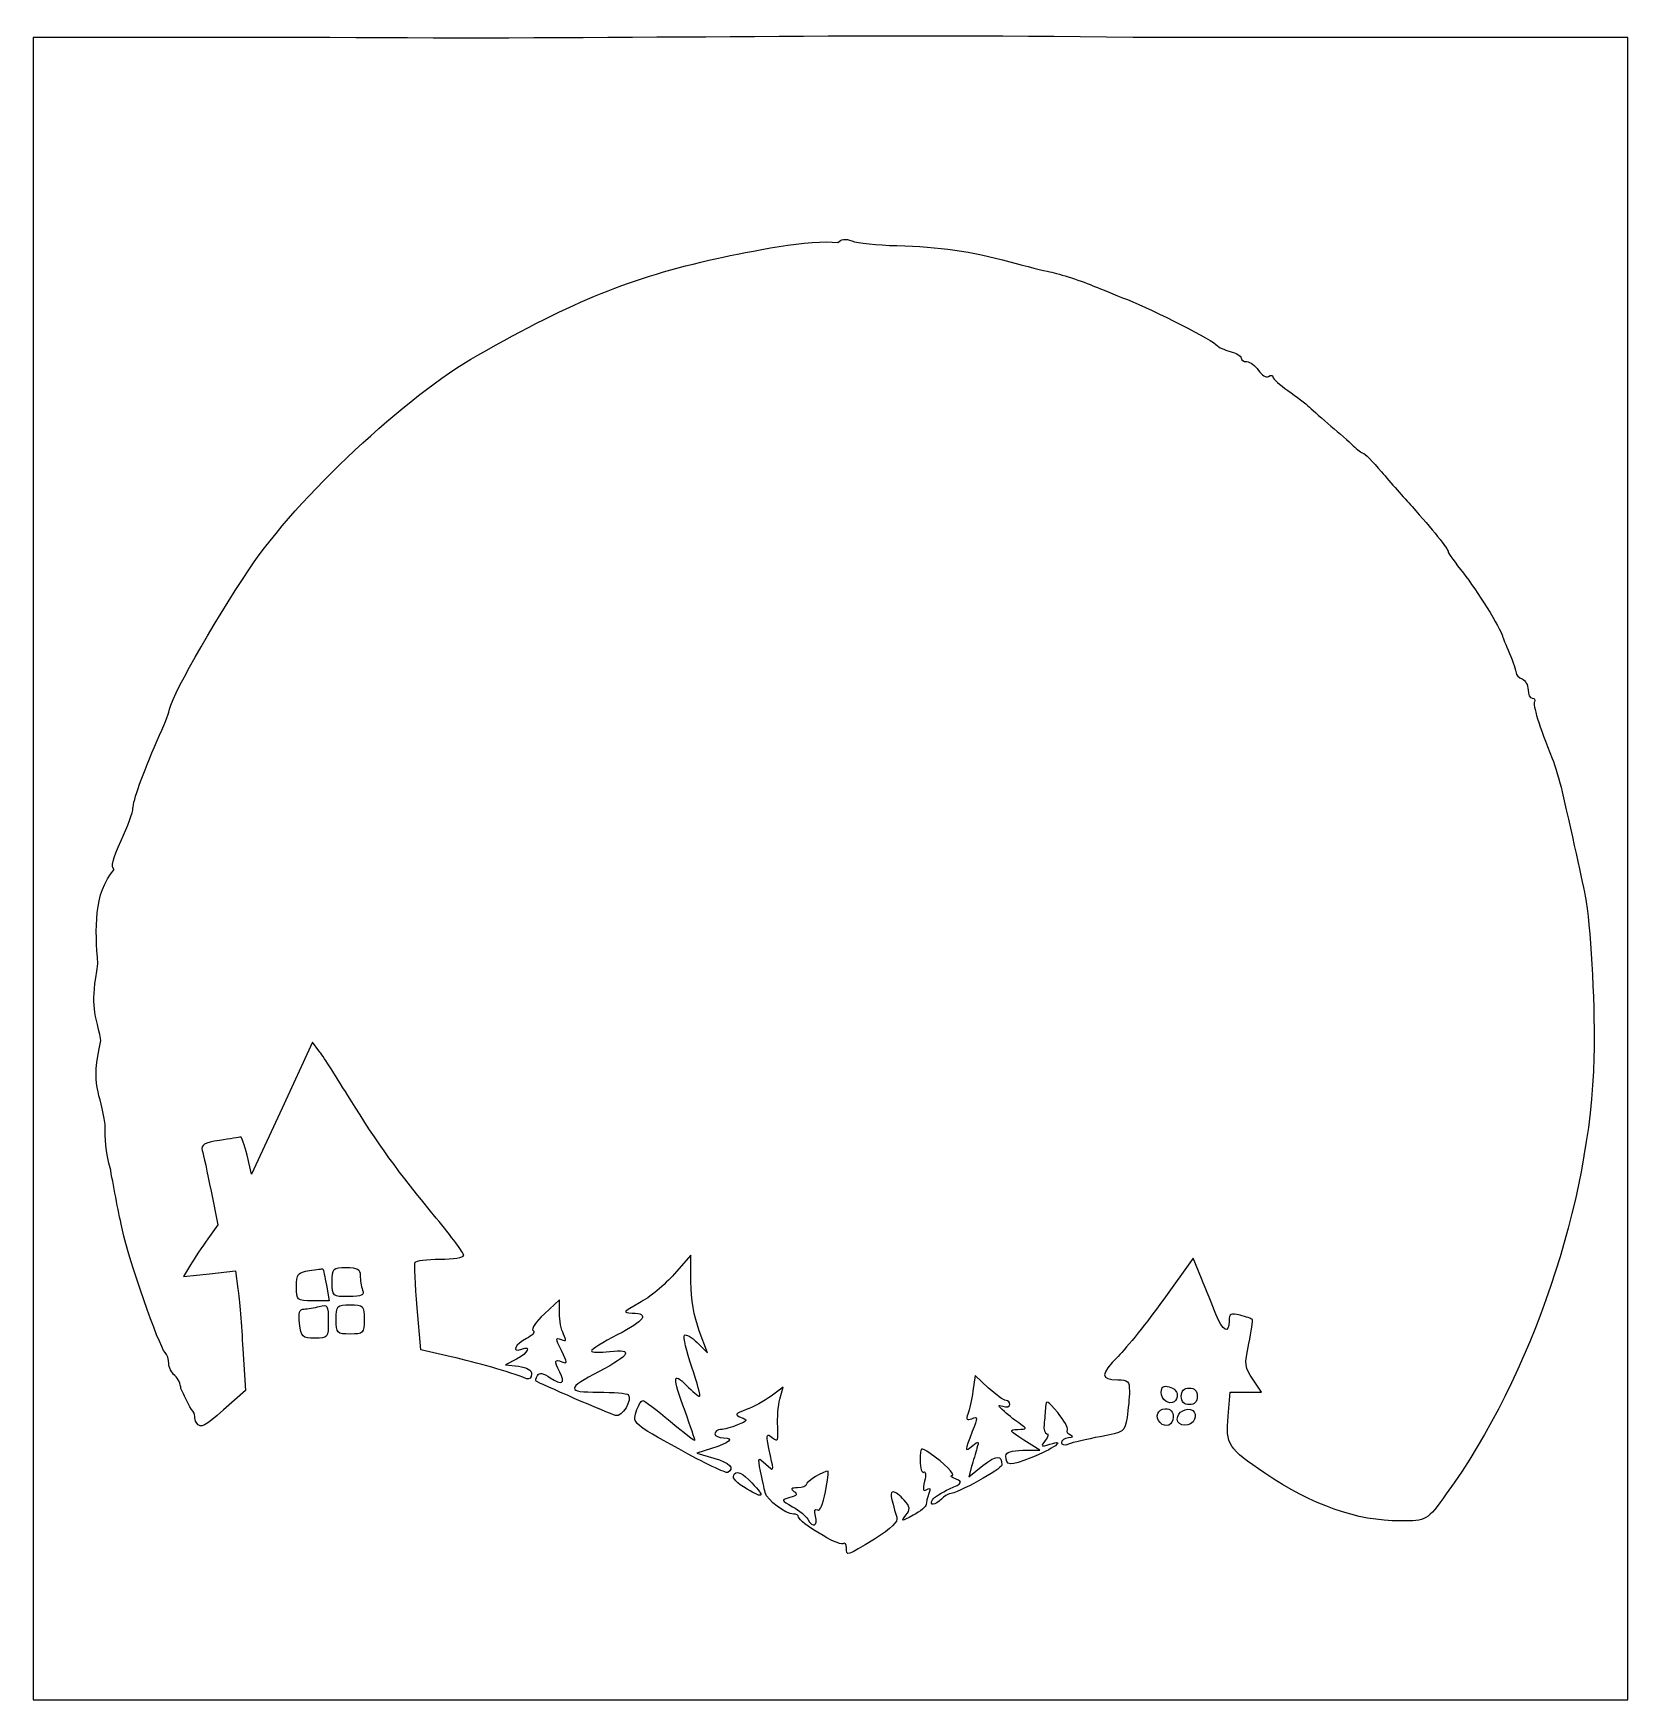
# Model space of a CAD drawing. Header units: centimetres. Extents: x -9.8 to 10, y -14.2 to 6.4.
import ezdxf

# ---------------------------------------------------------------- set-up
doc = ezdxf.new("R2010")
doc.units = ezdxf.units.CM
doc.header["$MEASUREMENT"] = 0
doc.layers.add('Layer 1', color=7, linetype='Continuous')

msp = doc.modelspace()

# ---------------------------------------------------------------- linework, layer by layer
at = {"layer": 'Layer 1'}
for points, knots in [([(-9.76816, -3.9433), (-9.76816, -3.9433), (-9.76816, 6.33765), (-9.76816, 6.33765), (-9.76816, 6.33765), (-9.76816, 6.33765), (-6.09913, 6.33765), (-6.09913, 6.33765), (-6.09913, 6.33765), (-2.62906, 6.3077), (0.32854, 6.38961), (3.84051, 6.33765), (3.84051, 6.33765), (3.84051, 6.33765), (9.9622, 6.33765), (9.9622, 6.33765), (9.9622, 6.33765), (9.9622, 6.33765), (9.9622, -3.9433), (9.9622, -3.9433), (9.9622, -3.9433), (9.9622, -3.9433), (9.9622, -14.22425), (9.9622, -14.22425), (9.9622, -14.22425), (9.9622, -14.22425), (0.09702, -14.22425), (0.09702, -14.22425), (0.09702, -14.22425), (0.09702, -14.22425), (-9.76816, -14.22425), (-9.76816, -14.22425), (-9.76816, -14.22425), (-9.76816, -14.22425), (-9.76816, -3.9433), (-9.76816, -3.9433)], [0, 0, 0, 0, 0.1, 0.1, 0.1, 0.1, 0.2, 0.2, 0.2, 0.2, 0.3, 0.3, 0.3, 0.3, 0.4, 0.4, 0.4, 0.4, 0.5, 0.5, 0.5, 0.5, 0.6, 0.6, 0.6, 0.6, 0.7, 0.7, 0.7, 0.7, 0.8, 0.8, 0.8, 0.8, 1, 1, 1, 1]), ([(0.63975, -12.23688), (0.85475, -12.10341), (0.93561, -12.02492), (0.9178, -11.967), (0.9178, -11.967), (0.83724, -11.70499), (0.82992, -11.65401), (0.87284, -11.65401), (0.87284, -11.65401), (0.89893, -11.65401), (0.96007, -11.69984), (1.00872, -11.75586), (1.00872, -11.75586), (1.08502, -11.84372), (1.08776, -11.86952), (1.0287, -11.94372), (1.0287, -11.94372), (0.96488, -12.0239), (0.97111, -12.02388), (1.12054, -11.94336), (1.12054, -11.94336), (1.20871, -11.89586), (1.28085, -11.83634), (1.28085, -11.81111), (1.28085, -11.81111), (1.28085, -11.78588), (1.29572, -11.72484), (1.3139, -11.67549), (1.3139, -11.67549), (1.33693, -11.61294), (1.32886, -11.59739), (1.28726, -11.62419), (1.28726, -11.62419), (1.24341, -11.65243), (1.23655, -11.62535), (1.26141, -11.52215), (1.26141, -11.52215), (1.28047, -11.44301), (1.27595, -11.39409), (1.25106, -11.41012), (1.25106, -11.41012), (1.22676, -11.42577), (1.20687, -11.36096), (1.20687, -11.26608), (1.20687, -11.26608), (1.20687, -11.09437), (1.20743, -11.09396), (1.32892, -11.17692), (1.32892, -11.17692), (1.5046, -11.29688), (1.65246, -11.44779), (1.59845, -11.45201), (1.59845, -11.45201), (1.57299, -11.454), (1.59654, -11.47403), (1.65081, -11.49653), (1.65081, -11.49653), (1.73863, -11.53295), (1.72981, -11.54609), (1.57051, -11.61618), (1.57051, -11.61618), (1.47209, -11.65949), (1.37644, -11.72042), (1.35796, -11.75157), (1.35796, -11.75157), (1.31211, -11.82889), (1.39461, -11.82333), (1.47077, -11.74396), (1.47077, -11.74396), (1.50468, -11.70862), (1.54796, -11.67928), (1.56696, -11.67877), (1.56696, -11.67877), (1.66447, -11.67613), (2.21806, -11.37059), (2.21806, -11.31941), (2.21806, -11.31941), (2.21806, -11.19389), (2.14654, -11.1968), (1.9801, -11.3291), (1.9801, -11.3291), (1.9801, -11.3291), (1.80744, -11.46635), (1.80744, -11.46635), (1.80744, -11.46635), (1.80744, -11.46635), (1.84333, -11.34171), (1.84333, -11.34171), (1.84333, -11.34171), (1.86307, -11.27316), (1.89272, -11.1708), (1.90922, -11.11426), (1.90922, -11.11426), (1.93573, -11.02337), (1.92964, -11.01963), (1.85667, -11.082), (1.85667, -11.082), (1.75477, -11.16909), (1.75423, -11.15074), (1.85153, -10.90805), (1.85153, -10.90805), (1.92336, -10.72889), (1.92297, -10.71738), (1.84604, -10.74814), (1.84604, -10.74814), (1.78161, -10.77391), (1.77094, -10.76112), (1.79816, -10.69075), (1.79816, -10.69075), (1.81742, -10.64095), (1.84498, -10.51371), (1.8594, -10.40799), (1.8594, -10.40799), (1.8594, -10.40799), (1.88563, -10.21577), (1.88563, -10.21577), (1.88563, -10.21577), (1.88563, -10.21577), (2.05356, -10.36943), (2.05356, -10.36943), (2.05356, -10.36943), (2.14592, -10.45394), (2.24292, -10.52309), (2.2691, -10.52309), (2.2691, -10.52309), (2.29529, -10.52309), (2.31671, -10.5455), (2.31671, -10.57288), (2.31671, -10.57288), (2.31671, -10.60026), (2.27787, -10.60989), (2.23039, -10.59428), (2.23039, -10.59428), (2.16239, -10.57192), (2.16639, -10.5859), (2.2492, -10.66015), (2.2492, -10.66015), (2.30702, -10.71199), (2.39581, -10.78197), (2.44651, -10.81564), (2.44651, -10.81564), (2.53205, -10.87247), (2.52981, -10.87721), (2.41536, -10.8815), (2.41536, -10.8815), (2.30206, -10.88575), (2.30807, -10.89641), (2.48935, -11.01277), (2.48935, -11.01277), (2.48935, -11.01277), (2.68666, -11.13941), (2.68666, -11.13941), (2.68666, -11.13941), (2.68666, -11.13941), (2.47702, -11.13967), (2.47702, -11.13967), (2.47702, -11.13967), (2.33534, -11.13983), (2.26739, -11.16215), (2.26739, -11.20847), (2.26739, -11.20847), (2.26739, -11.33124), (2.31787, -11.3352), (2.5782, -11.23289), (2.5782, -11.23289), (2.85054, -11.12586), (3.03171, -10.99442), (2.81036, -11.06446), (2.81036, -11.06446), (2.70033, -11.09927), (2.6945, -11.09448), (2.75474, -11.01883), (2.75474, -11.01883), (2.79176, -10.97234), (2.80085, -10.93431), (2.77493, -10.93431), (2.77493, -10.93431), (2.74901, -10.93431), (2.73335, -10.88226), (2.74012, -10.81865), (2.74012, -10.81865), (2.74689, -10.75504), (2.75518, -10.65672), (2.75855, -10.60018), (2.75855, -10.60018), (2.7638, -10.51188), (2.78498, -10.52213), (2.90859, -10.67279), (2.90859, -10.67279), (2.98775, -10.76927), (3.0422, -10.86561), (3.02959, -10.88687), (3.02959, -10.88687), (3.01698, -10.90813), (3.03455, -10.93724), (3.06863, -10.95156), (3.06863, -10.95156), (3.10601, -10.96727), (3.09635, -10.9792), (3.04427, -10.98165), (3.04427, -10.98165), (2.9968, -10.98388), (2.95795, -11.01132), (2.95795, -11.04261), (2.95795, -11.04261), (2.95795, -11.07639), (2.99303, -11.08474), (3.04427, -11.06315), (3.04427, -11.06315), (3.09175, -11.04315), (3.26709, -11.00168), (3.43391, -10.97099), (3.43391, -10.97099), (3.7301, -10.9165), (3.73791, -10.91088), (3.76632, -10.73198), (3.76632, -10.73198), (3.78232, -10.63121), (3.79565, -10.48515), (3.79595, -10.4074), (3.79595, -10.4074), (3.79645, -10.2851), (3.77693, -10.26604), (3.65143, -10.26604), (3.65143, -10.26604), (3.43369, -10.26604), (3.43458, -10.20076), (3.65536, -9.97882), (3.65536, -9.97882), (3.7654, -9.8682), (4.01948, -9.54961), (4.21999, -9.27084), (4.21999, -9.27084), (4.21999, -9.27084), (4.58455, -8.76398), (4.58455, -8.76398), (4.58455, -8.76398), (4.58455, -8.76398), (4.68822, -9.01381), (4.68822, -9.01381), (4.68822, -9.01381), (4.74524, -9.15122), (4.8256, -9.35039), (4.86679, -9.45641), (4.86679, -9.45641), (4.94915, -9.66838), (5.02963, -9.71008), (5.02963, -9.5408), (5.02963, -9.5408), (5.02963, -9.44825), (5.04943, -9.4376), (5.16518, -9.46787), (5.16518, -9.46787), (5.23973, -9.48737), (5.3083, -9.51121), (5.31755, -9.52086), (5.31755, -9.52086), (5.32681, -9.5305), (5.30715, -9.66517), (5.27388, -9.82011), (5.27388, -9.82011), (5.21748, -10.08274), (5.22075, -10.11261), (5.32217, -10.26104), (5.32217, -10.26104), (5.32217, -10.26104), (5.43096, -10.42025), (5.43096, -10.42025), (5.43096, -10.42025), (5.43096, -10.42025), (5.2364, -10.42025), (5.2364, -10.42025), (5.2364, -10.42025), (5.2364, -10.42025), (5.04185, -10.42025), (5.04185, -10.42025), (5.04185, -10.42025), (5.04185, -10.42025), (5.017, -10.71583), (5.017, -10.71583), (5.017, -10.71583), (4.98728, -11.0693), (5.01674, -11.11501), (5.47357, -11.4234), (5.47357, -11.4234), (6.05742, -11.81758), (6.61425, -12.0138), (7.14896, -12.0138), (7.14896, -12.0138), (7.47299, -12.0138), (7.4806, -12.00933), (7.7179, -11.67977), (7.7179, -11.67977), (8.77888, -10.20624), (9.4993, -8.07763), (9.54469, -6.28217), (9.54469, -6.28217), (9.55928, -5.70524), (9.51266, -4.77349), (9.44825, -4.35449), (9.44825, -4.35449), (9.42989, -4.23504), (9.28977, -3.59285), (9.15103, -2.99226), (9.15103, -2.99226), (9.11838, -2.8509), (9.06369, -2.66584), (9.0295, -2.58102), (9.0295, -2.58102), (8.86386, -2.17003), (8.78442, -1.91849), (8.8078, -1.87907), (8.8078, -1.87907), (8.82196, -1.8552), (8.81005, -1.83566), (8.78131, -1.83566), (8.78131, -1.83566), (8.75258, -1.83566), (8.72907, -1.78867), (8.72907, -1.73124), (8.72907, -1.73124), (8.72907, -1.67381), (8.69577, -1.6135), (8.65508, -1.59723), (8.65508, -1.59723), (8.61439, -1.58096), (8.58109, -1.54624), (8.58109, -1.52008), (8.58109, -1.52008), (8.58109, -1.49392), (8.54425, -1.38652), (8.49923, -1.28141), (8.49923, -1.28141), (8.45421, -1.1763), (8.41478, -1.07873), (8.41162, -1.06459), (8.41162, -1.06459), (8.39206, -0.97713), (8.0876, -0.48771), (7.9299, -0.29021), (7.9299, -0.29021), (7.82686, -0.16116), (7.74255, -0.0421), (7.74255, -0.02562), (7.74255, -0.02562), (7.74255, 0.00999), (7.54065, 0.2621), (7.29336, 0.53527), (7.29336, 0.53527), (7.19551, 0.64335), (7.02552, 0.83651), (6.9156, 0.9645), (6.9156, 0.9645), (6.80567, 1.0925), (6.70261, 1.19722), (6.68656, 1.19722), (6.68656, 1.19722), (6.67052, 1.19722), (6.61608, 1.2377), (6.5656, 1.28718), (6.5656, 1.28718), (6.51512, 1.33666), (6.39136, 1.44653), (6.29059, 1.53135), (6.29059, 1.53135), (6.18982, 1.61617), (6.0702, 1.72117), (6.02477, 1.76469), (6.02477, 1.76469), (5.97934, 1.80821), (5.85908, 1.90074), (5.75753, 1.97031), (5.75753, 1.97031), (5.65598, 2.03988), (5.57274, 2.11552), (5.57256, 2.13839), (5.57256, 2.13839), (5.5723, 2.16126), (5.54825, 2.16454), (5.51896, 2.14567), (5.51896, 2.14567), (5.48966, 2.1268), (5.43291, 2.16013), (5.39285, 2.21974), (5.39285, 2.21974), (5.35278, 2.27935), (5.28797, 2.32812), (5.24881, 2.32812), (5.24881, 2.32812), (5.20965, 2.32812), (5.17762, 2.34874), (5.17762, 2.37395), (5.17762, 2.37395), (5.17762, 2.39916), (5.1168, 2.43569), (5.04247, 2.45513), (5.04247, 2.45513), (4.96814, 2.47457), (4.896, 2.50722), (4.88216, 2.52768), (4.88216, 2.52768), (4.84306, 2.58549), (4.10133, 2.96436), (3.77183, 3.09483), (3.77183, 3.09483), (3.60906, 3.15928), (3.43148, 3.23099), (3.37723, 3.25417), (3.37723, 3.25417), (3.2089, 3.3261), (2.93898, 3.41421), (2.80998, 3.43933), (2.80998, 3.43933), (2.74216, 3.45254), (2.52019, 3.50838), (2.31672, 3.56342), (2.31672, 3.56342), (1.8296, 3.69519), (1.45033, 3.74937), (0.91712, 3.76337), (0.91712, 3.76337), (0.67636, 3.76969), (0.42691, 3.79565), (0.3628, 3.82105), (0.3628, 3.82105), (0.28176, 3.85316), (0.22805, 3.84696), (0.18659, 3.8007), (0.18659, 3.8007), (-0.14425, 3.84619), (-0.91829, 3.68866), (-1.30872, 3.60527), (-1.30872, 3.60527), (-2.39112, 3.3616), (-3.05722, 3.09237), (-4.26827, 2.40908), (-4.26827, 2.40908), (-5.15302, 1.90989), (-6.50018, 0.64954), (-7.0929, -0.23354), (-7.0929, -0.23354), (-7.55668, -0.92451), (-8.09103, -1.87362), (-8.09103, -2.00639), (-8.09103, -2.00639), (-8.09103, -2.02305), (-8.15531, -2.18229), (-8.23388, -2.36026), (-8.23388, -2.36026), (-8.4186, -2.77869), (-8.53496, -3.10309), (-8.53496, -3.19965), (-8.53496, -3.19965), (-8.53496, -3.24188), (-8.60056, -3.41996), (-8.68073, -3.59538), (-8.68073, -3.59538), (-8.7881, -3.83032), (-8.81084, -3.92471), (-8.76705, -3.95371), (-8.76705, -3.95371), (-9.02786, -4.25158), (-8.99946, -4.68981), (-8.96959, -5.1218), (-8.96959, -5.1218), (-9.05377, -5.63794), (-9.02084, -5.65675), (-8.93074, -6.07089), (-8.93074, -6.07089), (-9.07181, -6.64017), (-8.93119, -6.70698), (-8.879, -7.10804), (-8.879, -7.10804), (-8.88307, -7.29475), (-8.87525, -7.42002), (-8.81063, -7.67581), (-8.81063, -7.67581), (-8.77088, -7.89886), (-8.70585, -8.23171), (-8.66611, -8.41548), (-8.66611, -8.41548), (-8.58712, -8.78074), (-8.21443, -9.84958), (-8.13844, -9.92877), (-8.13844, -9.92877), (-8.11236, -9.95595), (-8.09103, -10.01699), (-8.09103, -10.06442), (-8.09103, -10.06442), (-8.09103, -10.11185), (-8.05773, -10.17945), (-8.01704, -10.21465), (-8.01704, -10.21465), (-7.97635, -10.24985), (-7.94305, -10.32208), (-7.94305, -10.37516), (-7.94305, -10.37516), (-7.89951, -10.46223), (-7.86338, -10.54304), (-7.8122, -10.63457), (-7.8122, -10.63457), (-7.73812, -10.70056), (-7.79617, -10.73535), (-7.7464, -10.80499), (-7.7464, -10.80499), (-7.69428, -10.87044), (-7.64709, -10.84694), (-7.41415, -10.63955), (-7.41415, -10.63955), (-7.41415, -10.63955), (-7.14265, -10.39783), (-7.14265, -10.39783), (-7.14265, -10.39783), (-7.14265, -10.39783), (-7.17476, -9.88215), (-7.17476, -9.88215), (-7.17476, -9.88215), (-7.19242, -9.59853), (-7.21999, -9.26579), (-7.23604, -9.14272), (-7.23604, -9.14272), (-7.23604, -9.14272), (-7.26521, -8.91897), (-7.26521, -8.91897), (-7.26521, -8.91897), (-7.26521, -8.91897), (-7.58834, -8.95503), (-7.58834, -8.95503), (-7.58834, -8.95503), (-7.58834, -8.95503), (-7.91147, -8.99109), (-7.91147, -8.99109), (-7.91147, -8.99109), (-7.91147, -8.99109), (-7.82209, -8.84465), (-7.82209, -8.84465), (-7.82209, -8.84465), (-7.77293, -8.76411), (-7.67696, -8.6202), (-7.60881, -8.52486), (-7.60881, -8.52486), (-7.60881, -8.52486), (-7.48492, -8.35152), (-7.48492, -8.35152), (-7.48492, -8.35152), (-7.48492, -8.35152), (-7.5689, -7.93371), (-7.5689, -7.93371), (-7.5689, -7.93371), (-7.61509, -7.70391), (-7.66369, -7.47699), (-7.67691, -7.42944), (-7.67691, -7.42944), (-7.69619, -7.36011), (-7.65408, -7.33566), (-7.46439, -7.30602), (-7.46439, -7.30602), (-7.33429, -7.28569), (-7.21674, -7.26676), (-7.20317, -7.26396), (-7.20317, -7.26396), (-7.18961, -7.26116), (-7.15325, -7.36297), (-7.12238, -7.49019), (-7.12238, -7.49019), (-7.12238, -7.49019), (-7.06625, -7.72151), (-7.06625, -7.72151), (-7.06625, -7.72151), (-7.06625, -7.72151), (-6.68949, -6.90666), (-6.68949, -6.90666), (-6.68949, -6.90666), (-6.68949, -6.90666), (-6.31273, -6.09181), (-6.31273, -6.09181), (-6.31273, -6.09181), (-6.31273, -6.09181), (-6.22262, -6.21269), (-6.22262, -6.21269), (-6.22262, -6.21269), (-6.17306, -6.27917), (-6.00414, -6.54176), (-5.84723, -6.79621), (-5.84723, -6.79621), (-5.51482, -7.33529), (-5.25394, -7.69531), (-4.78177, -8.26661), (-4.78177, -8.26661), (-4.5943, -8.49343), (-4.44092, -8.70068), (-4.44092, -8.72715), (-4.44092, -8.72715), (-4.44092, -8.75363), (-4.57279, -8.77529), (-4.73396, -8.77529), (-4.73396, -8.77529), (-4.89514, -8.77529), (-5.03473, -8.79264), (-5.04416, -8.81384), (-5.04416, -8.81384), (-5.0536, -8.83504), (-5.04157, -9.0877), (-5.01743, -9.37529), (-5.01743, -9.37529), (-5.01743, -9.37529), (-4.97355, -9.89818), (-4.97355, -9.89818), (-4.97355, -9.89818), (-4.97355, -9.89818), (-4.59625, -9.98263), (-4.59625, -9.98263), (-4.59625, -9.98263), (-4.27334, -10.05491), (-3.89193, -10.16565), (-3.66403, -10.25331), (-3.66403, -10.25331), (-3.63012, -10.26635), (-3.60237, -10.24132), (-3.60237, -10.19767), (-3.60237, -10.19767), (-3.60237, -10.14607), (-3.65843, -10.1121), (-3.76268, -10.10052), (-3.76268, -10.10052), (-3.76268, -10.10052), (-3.92299, -10.08272), (-3.92299, -10.08272), (-3.92299, -10.08272), (-3.92299, -10.08272), (-3.78734, -10.0119), (-3.78734, -10.0119), (-3.78734, -10.0119), (-3.64655, -9.9384), (-3.59554, -9.83554), (-3.72568, -9.88759), (-3.72568, -9.88759), (-3.85737, -9.94026), (-3.80396, -9.82191), (-3.6666, -9.75668), (-3.6666, -9.75668), (-3.59341, -9.72193), (-3.55555, -9.67773), (-3.58248, -9.65847), (-3.58248, -9.65847), (-3.61003, -9.63876), (-3.54959, -9.54779), (-3.44426, -9.45042), (-3.44426, -9.45042), (-3.44426, -9.45042), (-3.25709, -9.27739), (-3.25709, -9.27739), (-3.25709, -9.27739), (-3.25709, -9.27739), (-3.25709, -9.44095), (-3.25709, -9.44095), (-3.25709, -9.44095), (-3.25709, -9.53091), (-3.23438, -9.64873), (-3.20662, -9.70278), (-3.20662, -9.70278), (-3.1651, -9.78364), (-3.17035, -9.79538), (-3.23627, -9.76901), (-3.23627, -9.76901), (-3.30886, -9.73998), (-3.3085, -9.75286), (-3.23243, -9.90617), (-3.23243, -9.90617), (-3.1573, -10.05758), (-3.15677, -10.07205), (-3.22745, -10.04379), (-3.22745, -10.04379), (-3.3204, -10.00662), (-3.32522, -10.03054), (-3.2531, -10.17098), (-3.2531, -10.17098), (-3.17956, -10.31419), (-3.22532, -10.34148), (-3.37156, -10.24162), (-3.37156, -10.24162), (-3.45833, -10.18237), (-3.50466, -10.17459), (-3.52876, -10.21523), (-3.52876, -10.21523), (-3.54755, -10.24692), (-3.55516, -10.27846), (-3.54566, -10.28531), (-3.54566, -10.28531), (-3.51531, -10.30722), (-2.64356, -10.68477), (-2.56362, -10.71063), (-2.56362, -10.71063), (-2.4849, -10.73609), (-2.34778, -10.51111), (-2.40541, -10.45105), (-2.40541, -10.45105), (-2.42168, -10.43409), (-2.58798, -10.42022), (-2.77496, -10.42022), (-2.77496, -10.42022), (-3.17472, -10.42022), (-3.17291, -10.3784), (-2.76383, -10.1632), (-2.76383, -10.1632), (-2.37697, -9.95968), (-2.33616, -9.88313), (-2.63313, -9.91801), (-2.63313, -9.91801), (-2.75928, -9.93283), (-2.86249, -9.92963), (-2.86249, -9.91089), (-2.86249, -9.91089), (-2.86249, -9.89216), (-2.71821, -9.80269), (-2.54187, -9.71207), (-2.54187, -9.71207), (-2.1995, -9.53612), (-2.1373, -9.44501), (-2.3569, -9.44114), (-2.3569, -9.44114), (-2.48116, -9.43895), (-2.47373, -9.42853), (-2.26843, -9.31703), (-2.26843, -9.31703), (-2.14517, -9.25009), (-1.95094, -9.08976), (-1.83683, -8.96074), (-1.83683, -8.96074), (-1.83683, -8.96074), (-1.62935, -8.72616), (-1.62935, -8.72616), (-1.62935, -8.72616), (-1.62935, -8.72616), (-1.62935, -9.05724), (-1.62935, -9.05724), (-1.62935, -9.05724), (-1.62935, -9.27144), (-1.59308, -9.48426), (-1.52662, -9.6601), (-1.52662, -9.6601), (-1.52662, -9.6601), (-1.42388, -9.93188), (-1.42388, -9.93188), (-1.42388, -9.93188), (-1.42388, -9.93188), (-1.55108, -9.80745), (-1.55108, -9.80745), (-1.55108, -9.80745), (-1.62104, -9.73901), (-1.69262, -9.69796), (-1.71014, -9.71622), (-1.71014, -9.71622), (-1.72766, -9.73448), (-1.68642, -9.91192), (-1.6185, -10.11053), (-1.6185, -10.11053), (-1.55057, -10.30914), (-1.50736, -10.47163), (-1.52248, -10.47163), (-1.52248, -10.47163), (-1.5376, -10.47163), (-1.61222, -10.40947), (-1.68831, -10.3335), (-1.68831, -10.3335), (-1.85853, -10.16355), (-1.86114, -10.2196), (-1.70334, -10.65649), (-1.70334, -10.65649), (-1.63552, -10.84427), (-1.58003, -11.00663), (-1.58003, -11.01729), (-1.58003, -11.01729), (-1.58003, -11.02795), (-1.71765, -10.9211), (-1.88584, -10.77985), (-1.88584, -10.77985), (-2.05404, -10.6386), (-2.20757, -10.52303), (-2.22701, -10.52303), (-2.22701, -10.52303), (-2.24645, -10.52303), (-2.28276, -10.58664), (-2.30769, -10.66439), (-2.30769, -10.66439), (-2.35236, -10.80371), (-2.34477, -10.81032), (-1.78155, -11.12208), (-1.78155, -11.12208), (-1.46724, -11.29606), (-1.19343, -11.4277), (-1.17308, -11.41462), (-1.17308, -11.41462), (-1.0867, -11.35909), (-1.14967, -11.29406), (-1.34572, -11.23636), (-1.34572, -11.23636), (-1.34572, -11.23636), (-1.55535, -11.17466), (-1.55535, -11.17466), (-1.55535, -11.17466), (-1.55535, -11.17466), (-1.37441, -11.11872), (-1.37441, -11.11872), (-1.37441, -11.11872), (-1.15385, -11.05053), (-1.08175, -10.98567), (-1.22651, -10.98567), (-1.22651, -10.98567), (-1.28529, -10.98567), (-1.33338, -10.96254), (-1.33338, -10.93427), (-1.33338, -10.93427), (-1.33338, -10.906), (-1.30153, -10.88287), (-1.2626, -10.88287), (-1.2626, -10.88287), (-1.22367, -10.88287), (-1.12933, -10.85719), (-1.05297, -10.8258), (-1.05297, -10.8258), (-0.92734, -10.77417), (-0.92327, -10.76519), (-1.01024, -10.73158), (-1.01024, -10.73158), (-1.09405, -10.69919), (-1.08587, -10.68698), (-0.9464, -10.63631), (-0.9464, -10.63631), (-0.85842, -10.60435), (-0.71985, -10.52878), (-0.63846, -10.46839), (-0.63846, -10.46839), (-0.63846, -10.46839), (-0.49049, -10.35859), (-0.49049, -10.35859), (-0.49049, -10.35859), (-0.49049, -10.35859), (-0.52908, -10.50506), (-0.52908, -10.50506), (-0.52908, -10.50506), (-0.5503, -10.58562), (-0.56271, -10.74083), (-0.55664, -10.84997), (-0.55664, -10.84997), (-0.54717, -11.02028), (-0.556, -11.03942), (-0.61887, -10.98504), (-0.61887, -10.98504), (-0.70308, -10.9122), (-0.70619, -10.9377), (-0.64599, -11.20799), (-0.64599, -11.20799), (-0.6025, -11.40325), (-0.60289, -11.40396), (-0.70265, -11.3108), (-0.70265, -11.3108), (-0.80212, -11.21791), (-0.80277, -11.21876), (-0.7686, -11.3969), (-0.7686, -11.3969), (-0.74962, -11.49585), (-0.72378, -11.61523), (-0.71119, -11.66218), (-0.71119, -11.66218), (-0.68587, -11.75655), (-0.45977, -11.92809), (-0.3607, -11.92809), (-0.3607, -11.92809), (-0.32595, -11.92809), (-0.29752, -11.94538), (-0.29752, -11.96652), (-0.29752, -11.96652), (-0.29752, -12.02951), (0.19724, -12.3273), (0.24779, -12.29473), (0.24779, -12.29473), (0.27342, -12.27822), (0.29439, -12.30078), (0.29439, -12.34486), (0.29439, -12.34486), (0.29439, -12.45183), (0.29246, -12.45244), (0.63981, -12.2368), (0.63981, -12.2368), (0.63981, -12.2368), (0.63982, -12.23679), (0.63982, -12.23679), (0.63982, -12.23679), (0.63982, -12.23679), (0.63975, -12.23688), (0.63975, -12.23688)], [0, 0, 0, 0, 0.00446429, 0.00446429, 0.00446429, 0.00446429, 0.00892857, 0.00892857, 0.00892857, 0.00892857, 0.01339286, 0.01339286, 0.01339286, 0.01339286, 0.01785714, 0.01785714, 0.01785714, 0.01785714, 0.02232143, 0.02232143, 0.02232143, 0.02232143, 0.02678571, 0.02678571, 0.02678571, 0.02678571, 0.03125, 0.03125, 0.03125, 0.03125, 0.03571429, 0.03571429, 0.03571429, 0.03571429, 0.04017857, 0.04017857, 0.04017857, 0.04017857, 0.04464286, 0.04464286, 0.04464286, 0.04464286, 0.04910714, 0.04910714, 0.04910714, 0.04910714, 0.05357143, 0.05357143, 0.05357143, 0.05357143, 0.05803571, 0.05803571, 0.05803571, 0.05803571, 0.0625, 0.0625, 0.0625, 0.0625, 0.06696429, 0.06696429, 0.06696429, 0.06696429, 0.07142857, 0.07142857, 0.07142857, 0.07142857, 0.07589286, 0.07589286, 0.07589286, 0.07589286, 0.08035714, 0.08035714, 0.08035714, 0.08035714, 0.08482143, 0.08482143, 0.08482143, 0.08482143, 0.08928571, 0.08928571, 0.08928571, 0.08928571, 0.09375, 0.09375, 0.09375, 0.09375, 0.09821429, 0.09821429, 0.09821429, 0.09821429, 0.10267857, 0.10267857, 0.10267857, 0.10267857, 0.10714286, 0.10714286, 0.10714286, 0.10714286, 0.11160714, 0.11160714, 0.11160714, 0.11160714, 0.11607143, 0.11607143, 0.11607143, 0.11607143, 0.12053571, 0.12053571, 0.12053571, 0.12053571, 0.125, 0.125, 0.125, 0.125, 0.12946429, 0.12946429, 0.12946429, 0.12946429, 0.13392857, 0.13392857, 0.13392857, 0.13392857, 0.13839286, 0.13839286, 0.13839286, 0.13839286, 0.14285714, 0.14285714, 0.14285714, 0.14285714, 0.14732143, 0.14732143, 0.14732143, 0.14732143, 0.15178571, 0.15178571, 0.15178571, 0.15178571, 0.15625, 0.15625, 0.15625, 0.15625, 0.16071429, 0.16071429, 0.16071429, 0.16071429, 0.16517857, 0.16517857, 0.16517857, 0.16517857, 0.16964286, 0.16964286, 0.16964286, 0.16964286, 0.17410714, 0.17410714, 0.17410714, 0.17410714, 0.17857143, 0.17857143, 0.17857143, 0.17857143, 0.18303571, 0.18303571, 0.18303571, 0.18303571, 0.1875, 0.1875, 0.1875, 0.1875, 0.19196429, 0.19196429, 0.19196429, 0.19196429, 0.19642857, 0.19642857, 0.19642857, 0.19642857, 0.20089286, 0.20089286, 0.20089286, 0.20089286, 0.20535714, 0.20535714, 0.20535714, 0.20535714, 0.20982143, 0.20982143, 0.20982143, 0.20982143, 0.21428571, 0.21428571, 0.21428571, 0.21428571, 0.21875, 0.21875, 0.21875, 0.21875, 0.22321429, 0.22321429, 0.22321429, 0.22321429, 0.22767857, 0.22767857, 0.22767857, 0.22767857, 0.23214286, 0.23214286, 0.23214286, 0.23214286, 0.23660714, 0.23660714, 0.23660714, 0.23660714, 0.24107143, 0.24107143, 0.24107143, 0.24107143, 0.24553571, 0.24553571, 0.24553571, 0.24553571, 0.25, 0.25, 0.25, 0.25, 0.25446429, 0.25446429, 0.25446429, 0.25446429, 0.25892857, 0.25892857, 0.25892857, 0.25892857, 0.26339286, 0.26339286, 0.26339286, 0.26339286, 0.26785714, 0.26785714, 0.26785714, 0.26785714, 0.27232143, 0.27232143, 0.27232143, 0.27232143, 0.27678571, 0.27678571, 0.27678571, 0.27678571, 0.28125, 0.28125, 0.28125, 0.28125, 0.28571429, 0.28571429, 0.28571429, 0.28571429, 0.29017857, 0.29017857, 0.29017857, 0.29017857, 0.29464286, 0.29464286, 0.29464286, 0.29464286, 0.29910714, 0.29910714, 0.29910714, 0.29910714, 0.30357143, 0.30357143, 0.30357143, 0.30357143, 0.30803571, 0.30803571, 0.30803571, 0.30803571, 0.3125, 0.3125, 0.3125, 0.3125, 0.31696429, 0.31696429, 0.31696429, 0.31696429, 0.32142857, 0.32142857, 0.32142857, 0.32142857, 0.32589286, 0.32589286, 0.32589286, 0.32589286, 0.33035714, 0.33035714, 0.33035714, 0.33035714, 0.33482143, 0.33482143, 0.33482143, 0.33482143, 0.33928571, 0.33928571, 0.33928571, 0.33928571, 0.34375, 0.34375, 0.34375, 0.34375, 0.34821429, 0.34821429, 0.34821429, 0.34821429, 0.35267857, 0.35267857, 0.35267857, 0.35267857, 0.35714286, 0.35714286, 0.35714286, 0.35714286, 0.36160714, 0.36160714, 0.36160714, 0.36160714, 0.36607143, 0.36607143, 0.36607143, 0.36607143, 0.37053571, 0.37053571, 0.37053571, 0.37053571, 0.375, 0.375, 0.375, 0.375, 0.37946429, 0.37946429, 0.37946429, 0.37946429, 0.38392857, 0.38392857, 0.38392857, 0.38392857, 0.38839286, 0.38839286, 0.38839286, 0.38839286, 0.39285714, 0.39285714, 0.39285714, 0.39285714, 0.39732143, 0.39732143, 0.39732143, 0.39732143, 0.40178571, 0.40178571, 0.40178571, 0.40178571, 0.40625, 0.40625, 0.40625, 0.40625, 0.41071429, 0.41071429, 0.41071429, 0.41071429, 0.41517857, 0.41517857, 0.41517857, 0.41517857, 0.41964286, 0.41964286, 0.41964286, 0.41964286, 0.42410714, 0.42410714, 0.42410714, 0.42410714, 0.42857143, 0.42857143, 0.42857143, 0.42857143, 0.43303571, 0.43303571, 0.43303571, 0.43303571, 0.4375, 0.4375, 0.4375, 0.4375, 0.44196429, 0.44196429, 0.44196429, 0.44196429, 0.44642857, 0.44642857, 0.44642857, 0.44642857, 0.45089286, 0.45089286, 0.45089286, 0.45089286, 0.45535714, 0.45535714, 0.45535714, 0.45535714, 0.45982143, 0.45982143, 0.45982143, 0.45982143, 0.46428571, 0.46428571, 0.46428571, 0.46428571, 0.46875, 0.46875, 0.46875, 0.46875, 0.47321429, 0.47321429, 0.47321429, 0.47321429, 0.47767857, 0.47767857, 0.47767857, 0.47767857, 0.48214286, 0.48214286, 0.48214286, 0.48214286, 0.48660714, 0.48660714, 0.48660714, 0.48660714, 0.49107143, 0.49107143, 0.49107143, 0.49107143, 0.49553571, 0.49553571, 0.49553571, 0.49553571, 0.5, 0.5, 0.5, 0.5, 0.50446429, 0.50446429, 0.50446429, 0.50446429, 0.50892857, 0.50892857, 0.50892857, 0.50892857, 0.51339286, 0.51339286, 0.51339286, 0.51339286, 0.51785714, 0.51785714, 0.51785714, 0.51785714, 0.52232143, 0.52232143, 0.52232143, 0.52232143, 0.52678571, 0.52678571, 0.52678571, 0.52678571, 0.53125, 0.53125, 0.53125, 0.53125, 0.53571429, 0.53571429, 0.53571429, 0.53571429, 0.54017857, 0.54017857, 0.54017857, 0.54017857, 0.54464286, 0.54464286, 0.54464286, 0.54464286, 0.54910714, 0.54910714, 0.54910714, 0.54910714, 0.55357143, 0.55357143, 0.55357143, 0.55357143, 0.55803571, 0.55803571, 0.55803571, 0.55803571, 0.5625, 0.5625, 0.5625, 0.5625, 0.56696429, 0.56696429, 0.56696429, 0.56696429, 0.57142857, 0.57142857, 0.57142857, 0.57142857, 0.57589286, 0.57589286, 0.57589286, 0.57589286, 0.58035714, 0.58035714, 0.58035714, 0.58035714, 0.58482143, 0.58482143, 0.58482143, 0.58482143, 0.58928571, 0.58928571, 0.58928571, 0.58928571, 0.59375, 0.59375, 0.59375, 0.59375, 0.59821429, 0.59821429, 0.59821429, 0.59821429, 0.60267857, 0.60267857, 0.60267857, 0.60267857, 0.60714286, 0.60714286, 0.60714286, 0.60714286, 0.61160714, 0.61160714, 0.61160714, 0.61160714, 0.61607143, 0.61607143, 0.61607143, 0.61607143, 0.62053571, 0.62053571, 0.62053571, 0.62053571, 0.625, 0.625, 0.625, 0.625, 0.62946429, 0.62946429, 0.62946429, 0.62946429, 0.63392857, 0.63392857, 0.63392857, 0.63392857, 0.63839286, 0.63839286, 0.63839286, 0.63839286, 0.64285714, 0.64285714, 0.64285714, 0.64285714, 0.64732143, 0.64732143, 0.64732143, 0.64732143, 0.65178571, 0.65178571, 0.65178571, 0.65178571, 0.65625, 0.65625, 0.65625, 0.65625, 0.66071429, 0.66071429, 0.66071429, 0.66071429, 0.66517857, 0.66517857, 0.66517857, 0.66517857, 0.66964286, 0.66964286, 0.66964286, 0.66964286, 0.67410714, 0.67410714, 0.67410714, 0.67410714, 0.67857143, 0.67857143, 0.67857143, 0.67857143, 0.68303571, 0.68303571, 0.68303571, 0.68303571, 0.6875, 0.6875, 0.6875, 0.6875, 0.69196429, 0.69196429, 0.69196429, 0.69196429, 0.69642857, 0.69642857, 0.69642857, 0.69642857, 0.70089286, 0.70089286, 0.70089286, 0.70089286, 0.70535714, 0.70535714, 0.70535714, 0.70535714, 0.70982143, 0.70982143, 0.70982143, 0.70982143, 0.71428571, 0.71428571, 0.71428571, 0.71428571, 0.71875, 0.71875, 0.71875, 0.71875, 0.72321429, 0.72321429, 0.72321429, 0.72321429, 0.72767857, 0.72767857, 0.72767857, 0.72767857, 0.73214286, 0.73214286, 0.73214286, 0.73214286, 0.73660714, 0.73660714, 0.73660714, 0.73660714, 0.74107143, 0.74107143, 0.74107143, 0.74107143, 0.74553571, 0.74553571, 0.74553571, 0.74553571, 0.75, 0.75, 0.75, 0.75, 0.75446429, 0.75446429, 0.75446429, 0.75446429, 0.75892857, 0.75892857, 0.75892857, 0.75892857, 0.76339286, 0.76339286, 0.76339286, 0.76339286, 0.76785714, 0.76785714, 0.76785714, 0.76785714, 0.77232143, 0.77232143, 0.77232143, 0.77232143, 0.77678571, 0.77678571, 0.77678571, 0.77678571, 0.78125, 0.78125, 0.78125, 0.78125, 0.78571429, 0.78571429, 0.78571429, 0.78571429, 0.79017857, 0.79017857, 0.79017857, 0.79017857, 0.79464286, 0.79464286, 0.79464286, 0.79464286, 0.79910714, 0.79910714, 0.79910714, 0.79910714, 0.80357143, 0.80357143, 0.80357143, 0.80357143, 0.80803571, 0.80803571, 0.80803571, 0.80803571, 0.8125, 0.8125, 0.8125, 0.8125, 0.81696429, 0.81696429, 0.81696429, 0.81696429, 0.82142857, 0.82142857, 0.82142857, 0.82142857, 0.82589286, 0.82589286, 0.82589286, 0.82589286, 0.83035714, 0.83035714, 0.83035714, 0.83035714, 0.83482143, 0.83482143, 0.83482143, 0.83482143, 0.83928571, 0.83928571, 0.83928571, 0.83928571, 0.84375, 0.84375, 0.84375, 0.84375, 0.84821429, 0.84821429, 0.84821429, 0.84821429, 0.85267857, 0.85267857, 0.85267857, 0.85267857, 0.85714286, 0.85714286, 0.85714286, 0.85714286, 0.86160714, 0.86160714, 0.86160714, 0.86160714, 0.86607143, 0.86607143, 0.86607143, 0.86607143, 0.87053571, 0.87053571, 0.87053571, 0.87053571, 0.875, 0.875, 0.875, 0.875, 0.87946429, 0.87946429, 0.87946429, 0.87946429, 0.88392857, 0.88392857, 0.88392857, 0.88392857, 0.88839286, 0.88839286, 0.88839286, 0.88839286, 0.89285714, 0.89285714, 0.89285714, 0.89285714, 0.89732143, 0.89732143, 0.89732143, 0.89732143, 0.90178571, 0.90178571, 0.90178571, 0.90178571, 0.90625, 0.90625, 0.90625, 0.90625, 0.91071429, 0.91071429, 0.91071429, 0.91071429, 0.91517857, 0.91517857, 0.91517857, 0.91517857, 0.91964286, 0.91964286, 0.91964286, 0.91964286, 0.92410714, 0.92410714, 0.92410714, 0.92410714, 0.92857143, 0.92857143, 0.92857143, 0.92857143, 0.93303571, 0.93303571, 0.93303571, 0.93303571, 0.9375, 0.9375, 0.9375, 0.9375, 0.94196429, 0.94196429, 0.94196429, 0.94196429, 0.94642857, 0.94642857, 0.94642857, 0.94642857, 0.95089286, 0.95089286, 0.95089286, 0.95089286, 0.95535714, 0.95535714, 0.95535714, 0.95535714, 0.95982143, 0.95982143, 0.95982143, 0.95982143, 0.96428571, 0.96428571, 0.96428571, 0.96428571, 0.96875, 0.96875, 0.96875, 0.96875, 0.97321429, 0.97321429, 0.97321429, 0.97321429, 0.97767857, 0.97767857, 0.97767857, 0.97767857, 0.98214286, 0.98214286, 0.98214286, 0.98214286, 0.98660714, 0.98660714, 0.98660714, 0.98660714, 0.99107143, 0.99107143, 0.99107143, 0.99107143, 1, 1, 1, 1]), ([(-6.14161, -9.09663), (-6.16061, -8.99061), (-6.17973, -8.90082), (-6.18409, -8.8971), (-6.18409, -8.8971), (-6.18845, -8.89338), (-6.26416, -8.90179), (-6.35233, -8.91579), (-6.35233, -8.91579), (-6.49683, -8.93872), (-6.51264, -8.95841), (-6.51264, -9.11532), (-6.51264, -9.11532), (-6.51264, -9.28493), (-6.50743, -9.2894), (-6.30985, -9.2894), (-6.30985, -9.2894), (-6.30985, -9.2894), (-6.10706, -9.2894), (-6.10706, -9.2894), (-6.10706, -9.2894), (-6.10706, -9.2894), (-6.14161, -9.09663), (-6.14161, -9.09663)], [0, 0, 0, 0, 0.14285714, 0.14285714, 0.14285714, 0.14285714, 0.28571429, 0.28571429, 0.28571429, 0.28571429, 0.42857143, 0.42857143, 0.42857143, 0.42857143, 0.57142857, 0.57142857, 0.57142857, 0.57142857, 0.71428571, 0.71428571, 0.71428571, 0.71428571, 1, 1, 1, 1]), ([(-5.69349, -9.15668), (-5.70996, -9.11196), (-5.72343, -9.031), (-5.72343, -8.97676), (-5.72343, -8.97676), (-5.72343, -8.89834), (-5.75877, -8.87815), (-5.89607, -8.87815), (-5.89607, -8.87815), (-6.06049, -8.87815), (-6.06871, -8.88672), (-6.06871, -9.05807), (-6.06871, -9.05807), (-6.06871, -9.23448), (-6.06477, -9.23799), (-5.86613, -9.23799), (-5.86613, -9.23799), (-5.70167, -9.23799), (-5.66918, -9.22269), (-5.69349, -9.15668)], [0, 0, 0, 0, 0.16666667, 0.16666667, 0.16666667, 0.16666667, 0.33333333, 0.33333333, 0.33333333, 0.33333333, 0.5, 0.5, 0.5, 0.5, 0.66666667, 0.66666667, 0.66666667, 0.66666667, 1, 1, 1, 1]), ([(-6.11804, -9.54043), (-6.11804, -9.34606), (-6.12709, -9.33134), (-6.22902, -9.35981), (-6.22902, -9.35981), (-6.29006, -9.37686), (-6.37439, -9.39112), (-6.41642, -9.39151), (-6.41642, -9.39151), (-6.47462, -9.39204), (-6.48803, -9.43509), (-6.47268, -9.57213), (-6.47268, -9.57213), (-6.45407, -9.73824), (-6.43969, -9.75205), (-6.28528, -9.75205), (-6.28528, -9.75205), (-6.12225, -9.75205), (-6.11803, -9.74671), (-6.11803, -9.54044), (-6.11803, -9.54044), (-6.11803, -9.54044), (-6.11804, -9.54043), (-6.11804, -9.54043)], [0, 0, 0, 0, 0.14285714, 0.14285714, 0.14285714, 0.14285714, 0.28571429, 0.28571429, 0.28571429, 0.28571429, 0.42857143, 0.42857143, 0.42857143, 0.42857143, 0.57142857, 0.57142857, 0.57142857, 0.57142857, 0.71428571, 0.71428571, 0.71428571, 0.71428571, 1, 1, 1, 1]), ([(-5.67411, -9.52072), (-5.67411, -9.34937), (-5.68233, -9.3408), (-5.84675, -9.3408), (-5.84675, -9.3408), (-6.01117, -9.3408), (-6.01939, -9.34937), (-6.01939, -9.52072), (-6.01939, -9.52072), (-6.01939, -9.69207), (-6.01117, -9.70064), (-5.84675, -9.70064), (-5.84675, -9.70064), (-5.68233, -9.70064), (-5.67411, -9.69207), (-5.67411, -9.52072)], [0, 0, 0, 0, 0.2, 0.2, 0.2, 0.2, 0.4, 0.4, 0.4, 0.4, 0.6, 0.6, 0.6, 0.6, 1, 1, 1, 1]), ([(4.38838, -10.44897), (4.38838, -10.41153), (4.34399, -10.36879), (4.28973, -10.35401), (4.28973, -10.35401), (4.21772, -10.33439), (4.19108, -10.35243), (4.19108, -10.42084), (4.19108, -10.42084), (4.19108, -10.51416), (4.28098, -10.58034), (4.35139, -10.53885), (4.35139, -10.53885), (4.37174, -10.52686), (4.38838, -10.48642), (4.38838, -10.44897)], [0, 0, 0, 0, 0.2, 0.2, 0.2, 0.2, 0.4, 0.4, 0.4, 0.4, 0.6, 0.6, 0.6, 0.6, 1, 1, 1, 1]), ([(4.635, -10.47171), (4.635, -10.40317), (4.60212, -10.3689), (4.53635, -10.3689), (4.53635, -10.3689), (4.47058, -10.3689), (4.4377, -10.40317), (4.4377, -10.47171), (4.4377, -10.47171), (4.4377, -10.54025), (4.47059, -10.57452), (4.53635, -10.57452), (4.53635, -10.57452), (4.60212, -10.57452), (4.635, -10.54025), (4.635, -10.47171)], [0, 0, 0, 0, 0.2, 0.2, 0.2, 0.2, 0.4, 0.4, 0.4, 0.4, 0.6, 0.6, 0.6, 0.6, 1, 1, 1, 1]), ([(4.33905, -10.72873), (4.33905, -10.66019), (4.30617, -10.62592), (4.2404, -10.62592), (4.2404, -10.62592), (4.14534, -10.62592), (4.10673, -10.72651), (4.17463, -10.79727), (4.17463, -10.79727), (4.24253, -10.86803), (4.33905, -10.8278), (4.33905, -10.72873)], [0, 0, 0, 0, 0.25, 0.25, 0.25, 0.25, 0.5, 0.5, 0.5, 0.5, 1, 1, 1, 1]), ([(4.60291, -10.75608), (4.61819, -10.71458), (4.60841, -10.66626), (4.58116, -10.64871), (4.58116, -10.64871), (4.5061, -10.60036), (4.38837, -10.66394), (4.38837, -10.75282), (4.38837, -10.75282), (4.38837, -10.85339), (4.56608, -10.85609), (4.6029, -10.75608), (4.6029, -10.75608), (4.6029, -10.75608), (4.6029, -10.75608), (4.6029, -10.75608), (4.6029, -10.75608), (4.6029, -10.75608), (4.60291, -10.75608), (4.60291, -10.75608)], [0, 0, 0, 0, 0.16666667, 0.16666667, 0.16666667, 0.16666667, 0.33333333, 0.33333333, 0.33333333, 0.33333333, 0.5, 0.5, 0.5, 0.5, 0.66666667, 0.66666667, 0.66666667, 0.66666667, 1, 1, 1, 1]), ([(-0.87735, -11.54014), (-0.99123, -11.42145), (-1.05102, -11.39056), (-1.0894, -11.43055), (-1.0894, -11.43055), (-1.12778, -11.47055), (-1.0967, -11.51595), (-0.97917, -11.59158), (-0.97917, -11.59158), (-0.73749, -11.74711), (-0.69792, -11.72713), (-0.87735, -11.54014)], [0, 0, 0, 0, 0.25, 0.25, 0.25, 0.25, 0.5, 0.5, 0.5, 0.5, 1, 1, 1, 1]), ([(-0.18417, -11.99175), (-0.20588, -11.95132), (-0.29022, -11.88172), (-0.37159, -11.83708), (-0.37159, -11.83708), (-0.51802, -11.75674), (-0.51836, -11.75557), (-0.40439, -11.72353), (-0.40439, -11.72353), (-0.31836, -11.69934), (-0.30589, -11.68016), (-0.35506, -11.64767), (-0.35506, -11.64767), (-0.4023, -11.61646), (-0.38955, -11.60396), (-0.3099, -11.6034), (-0.3099, -11.6034), (-0.24886, -11.60299), (-0.19892, -11.58319), (-0.19892, -11.55946), (-0.19892, -11.55946), (-0.19892, -11.52445), (0.01017, -11.39699), (0.0676, -11.39699), (0.0676, -11.39699), (0.07598, -11.39699), (0.06099, -11.51218), (0.03428, -11.65297), (0.03428, -11.65297), (0.00532, -11.80561), (-0.03478, -11.89575), (-0.06504, -11.87625), (-0.06504, -11.87625), (-0.0966, -11.85592), (-0.10528, -11.88548), (-0.08798, -11.95441), (-0.08798, -11.95441), (-0.05675, -12.07887), (-0.12346, -12.10477), (-0.18415, -11.99176), (-0.18415, -11.99176), (-0.18415, -11.99176), (-0.18417, -11.99175), (-0.18417, -11.99175)], [0, 0, 0, 0, 0.08333333, 0.08333333, 0.08333333, 0.08333333, 0.16666667, 0.16666667, 0.16666667, 0.16666667, 0.25, 0.25, 0.25, 0.25, 0.33333333, 0.33333333, 0.33333333, 0.33333333, 0.41666667, 0.41666667, 0.41666667, 0.41666667, 0.5, 0.5, 0.5, 0.5, 0.58333333, 0.58333333, 0.58333333, 0.58333333, 0.66666667, 0.66666667, 0.66666667, 0.66666667, 0.75, 0.75, 0.75, 0.75, 0.83333333, 0.83333333, 0.83333333, 0.83333333, 1, 1, 1, 1])]:
    msp.add_open_spline(points, degree=3, knots=knots, dxfattribs=at)

doc.saveas('drawing.dxf')
